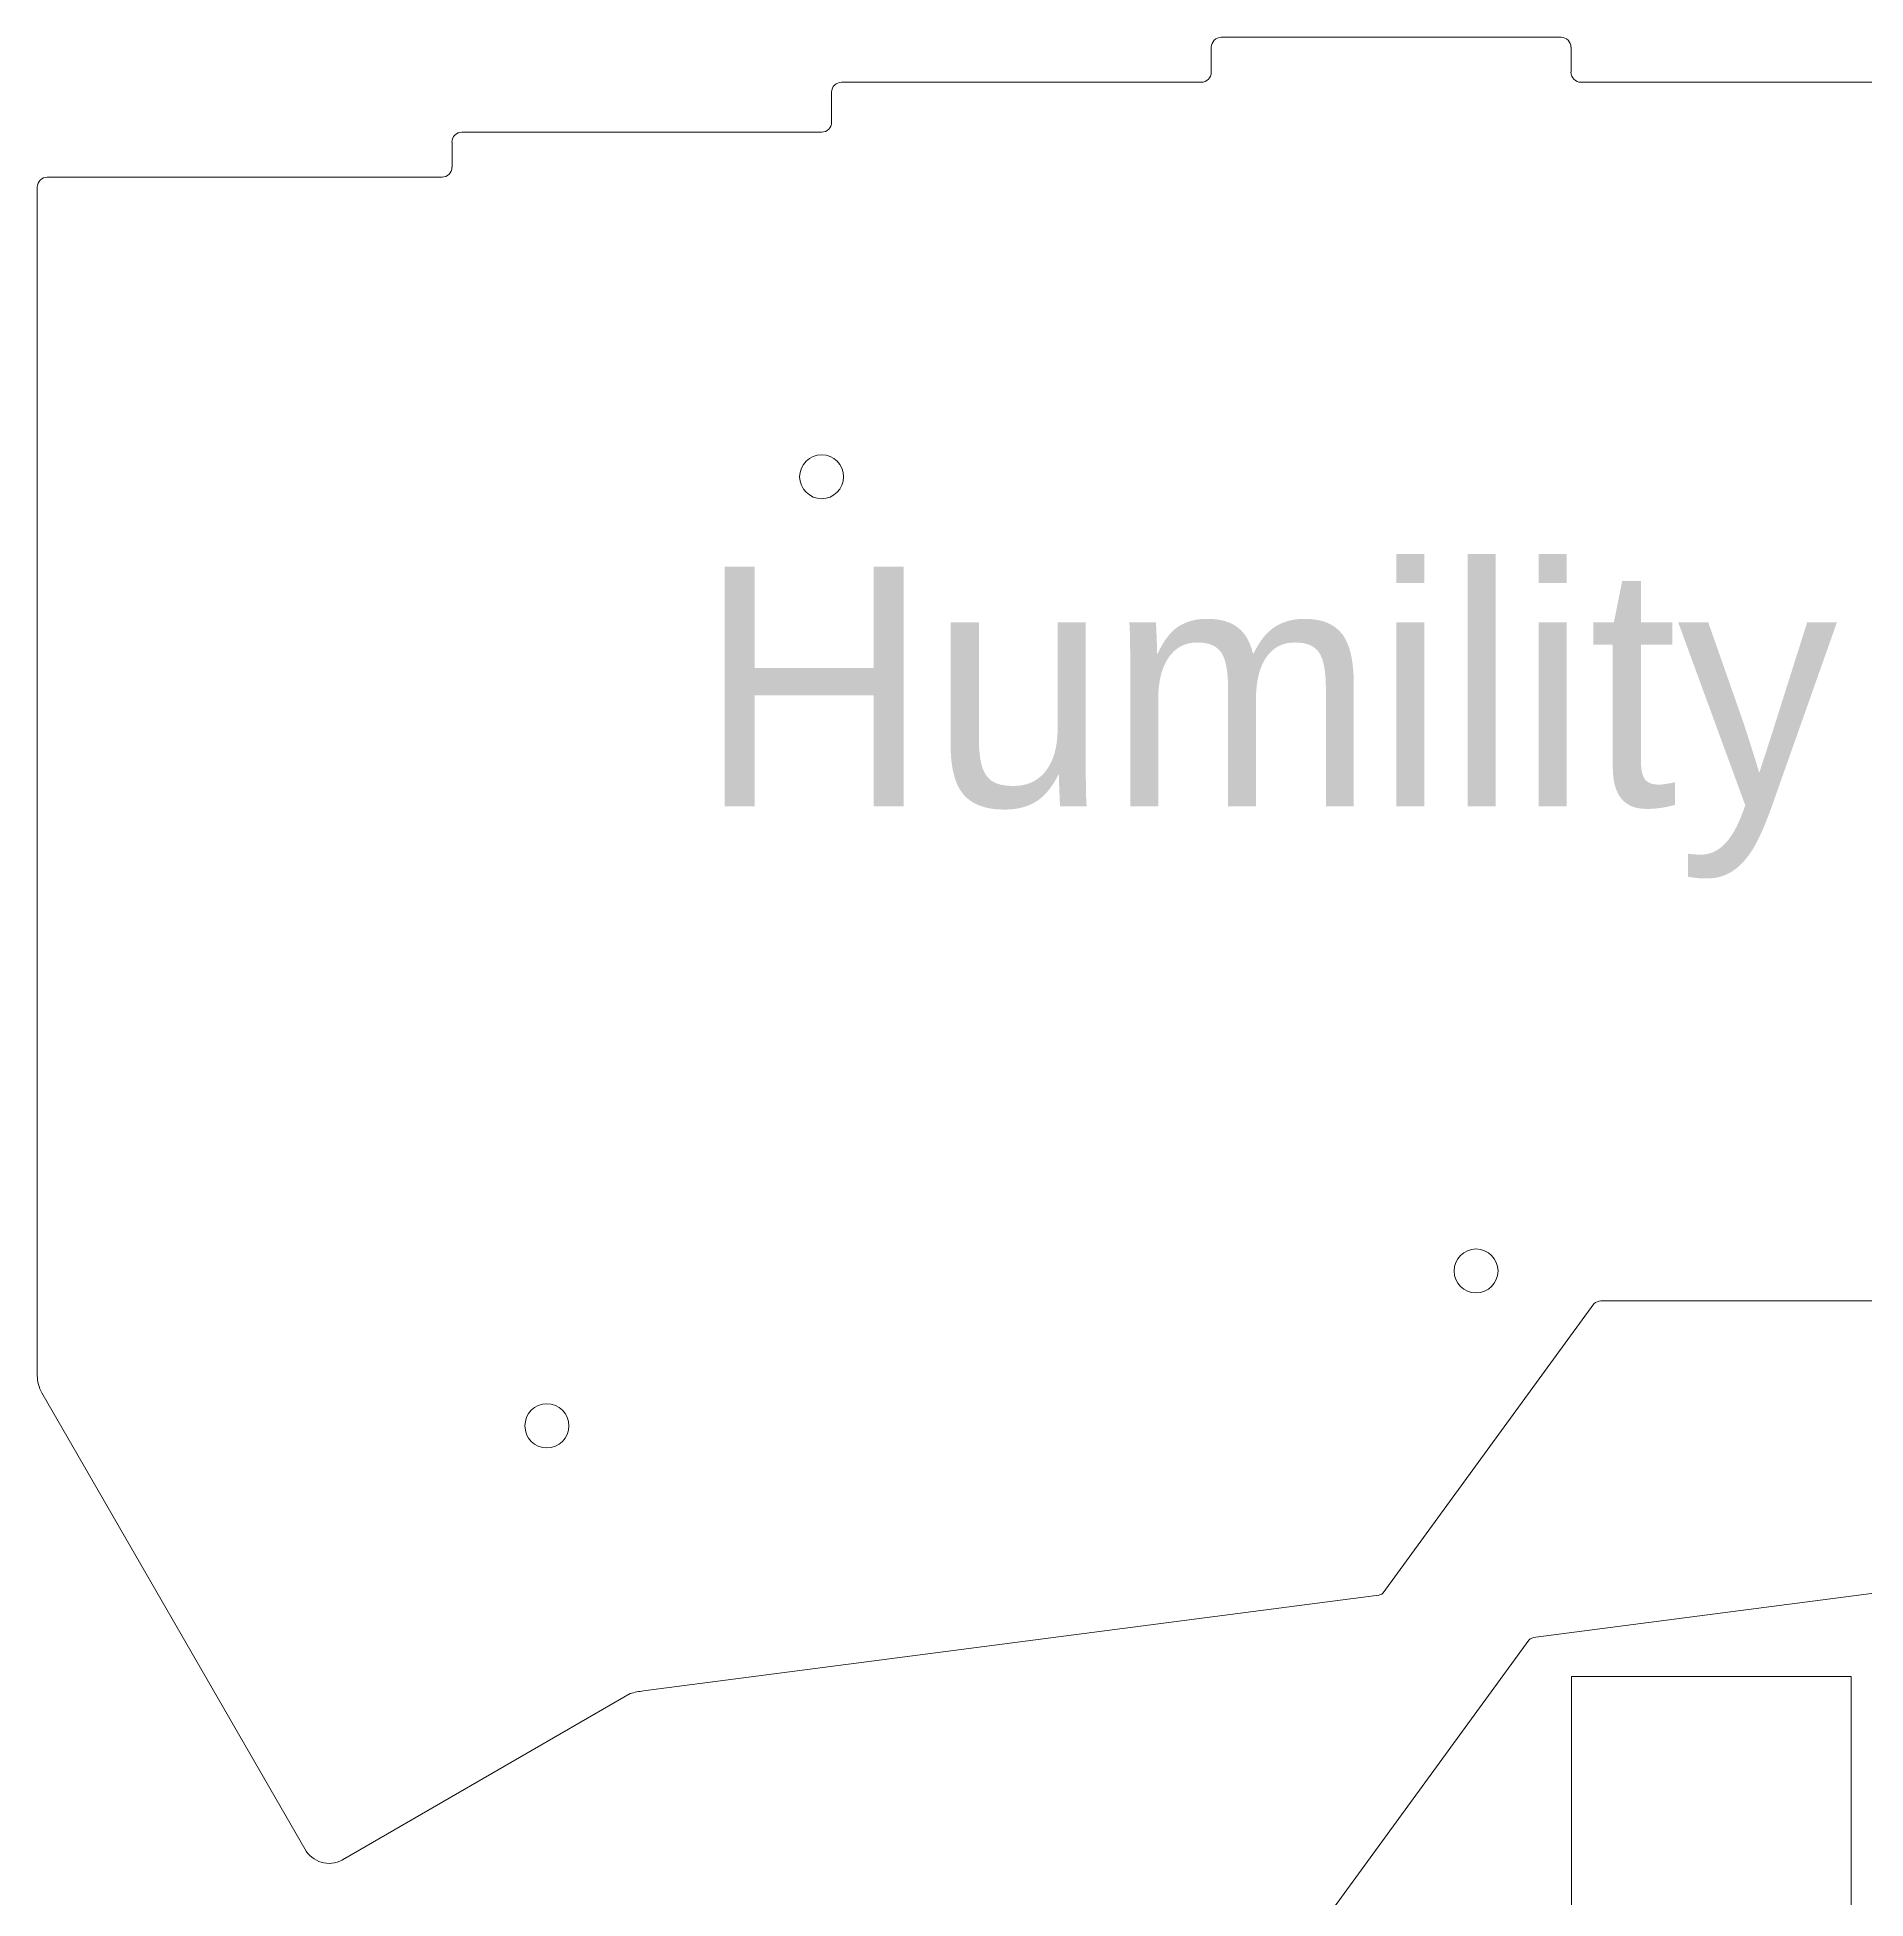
# Model space of a CAD drawing. Header units: millimetres. Extents: x -142 to 140, y -60 to 98.
# Drawn here: x -4.7 to 86.8, y 5.2 to 98.3 of the extents above; entities that cross this region are included whole.
import ezdxf

# ---------------------------------------------------------------- set-up
doc = ezdxf.new("R2010")
doc.units = ezdxf.units.MM
doc.header["$MEASUREMENT"] = 0
doc.layers.add('カット1(R255G0B0)', color=7, linetype='Continuous', lineweight=0)
doc.layers.add('彫刻パス', color=7, linetype='Continuous', lineweight=0)

# ---------------------------------------------------------------- blocks, each defined once
blk = doc.blocks.new('Block_3')
at = {"layer": 'カット1(R255G0B0)', "color": 5, "lineweight": 0, "true_color": 0x0000ff}
for points in [[(70.268, 18.248), (70.268, 18.248), (106.938, 23.018), (106.938, 23.018)], [(59.372, 3.643), (59.372, 3.643), (69.915, 18.1), (69.915, 18.1)], [(69.915, 18.102), (70.009, 18.196), (70.136, 18.249), (70.269, 18.249)]]:
    blk.add_open_spline(points, degree=3, dxfattribs=at)
blk = doc.blocks.new('Block_2')
at = {"layer": 'カット1(R255G0B0)', "color": 1, "lineweight": 0, "true_color": 0xff0000}
blk.add_lwpolyline([(86.048, 16.278), (72.048, 16.278), (72.048, 2.278), (86.048, 2.278)], close=True, dxfattribs=at)
at = {"layer": 'カット1(R255G0B0)'}
blk.add_blockref('Block_3', (0, 0), dxfattribs=at)
blk = doc.blocks.new('Block_5')
at = {"layer": 'カット1(R255G0B0)', "color": 5, "lineweight": 0, "true_color": 0x0000ff}
for points in [[(54.03, 97.829), (54.03, 98.106), (54.254, 98.329), (54.53, 98.33), (54.53, 98.33), (54.53, 98.33), (54.53, 98.33)], [(71.53, 98.33), (71.806, 98.329), (72.03, 98.106), (72.03, 97.829), (72.03, 97.829), (72.03, 97.829), (72.03, 97.829)], [(54.03, 96.579), (54.03, 96.303), (53.806, 96.079), (53.53, 96.079), (53.53, 96.079), (53.53, 96.079), (53.53, 96.079)], [(72.53, 96.079), (72.254, 96.079), (72.03, 96.303), (72.03, 96.579), (72.03, 96.579), (72.03, 96.579), (72.03, 96.579)], [(16.03, 91.829), (16.03, 91.553), (15.807, 91.329), (15.53, 91.329), (15.53, 91.329), (15.53, 91.329), (15.53, 91.329)], [(10.661, 7.169), (10.026, 6.74), (9.164, 6.908), (8.736, 7.543), (8.735, 7.545), (8.734, 7.546), (8.733, 7.548)]]:
    blk.add_open_spline(points, degree=3, knots=[0, 0, 0, 0, 1, 1, 1, 2, 2, 2, 2], dxfattribs=at)
for points in [[(54.031, 96.581), (54.031, 96.581), (54.031, 97.831), (54.031, 97.831)], [(54.531, 98.331), (54.531, 98.331), (71.531, 98.331), (71.531, 98.331)], [(72.032, 97.831), (72.032, 97.831), (72.032, 96.581), (72.032, 96.581)], [(35.03, 95.579), (35.03, 95.856), (35.254, 96.079), (35.53, 96.079)], [(35.532, 96.081), (35.532, 96.081), (53.531, 96.081), (53.531, 96.081)], [(72.532, 96.081), (72.532, 96.081), (90.531, 96.081), (90.531, 96.081)], [(35.032, 94.082), (35.032, 94.082), (35.032, 95.58), (35.032, 95.58)], [(16.03, 93.079), (16.03, 93.355), (16.254, 93.579), (16.53, 93.579)], [(16.53, 93.582), (16.53, 93.582), (34.531, 93.582), (34.531, 93.582)], [(35.03, 94.079), (35.03, 93.803), (34.806, 93.579), (34.53, 93.579)], [(16.033, 93.081), (16.033, 93.081), (16.033, 91.831), (16.033, 91.831)], [(-4.72, 90.829), (-4.72, 91.105), (-4.496, 91.329), (-4.22, 91.329)], [(-4.219, 91.331), (-4.219, 91.331), (15.532, 91.331), (15.532, 91.331)], [(-4.719, 90.831), (-4.719, 90.831), (-4.719, 31.357), (-4.719, 31.357)], [(73.177, 34.936), (73.177, 34.936), (62.634, 20.478), (62.634, 20.478)], [(73.177, 34.933), (73.27, 35.027), (73.398, 35.079), (73.53, 35.08)], [(73.53, 35.08), (73.53, 35.08), (128.532, 35.08), (128.532, 35.08)], [(-4.493, 30.482), (-4.645, 30.747), (-4.724, 31.048), (-4.72, 31.354)], [(8.735, 7.549), (8.735, 7.549), (-4.493, 30.48), (-4.493, 30.48)], [(62.281, 20.331), (62.281, 20.331), (25.611, 15.56), (25.611, 15.56)], [(62.634, 20.476), (62.54, 20.382), (62.413, 20.329), (62.28, 20.33)], [(24.956, 15.431), (24.956, 15.431), (10.663, 7.171), (10.663, 7.171)], [(24.955, 15.43), (25.168, 15.494), (25.388, 15.537), (25.61, 15.559)]]:
    blk.add_open_spline(points, degree=3, dxfattribs=at)
blk = doc.blocks.new('Block_4')
at = {"layer": 'カット1(R255G0B0)', "color": 1, "lineweight": 0, "true_color": 0xff0000}
for centre in [(34.53, 76.332), (67.28, 36.582), (20.78, 28.832)]:
    blk.add_circle(centre, 1.1, dxfattribs=at)
at = {"layer": 'カット1(R255G0B0)'}
blk.add_blockref('Block_5', (0, 0), dxfattribs=at)

msp = doc.modelspace()

# ---------------------------------------------------------------- block references
at = {"layer": 'カット1(R255G0B0)'}
for name in ['Block_4', 'Block_2']:
    msp.add_blockref(name, (0, 0), dxfattribs=at)

# ---------------------------------------------------------------- texts
at = {"layer": '彫刻パス', "insert": (28.367, 56.228), "char_height": 0.2, "attachment_point": 7}
msp.add_mtext('\\C18;\\c0;\\FCopperplate Gothic Light|b0|i0|c1;\\H11.988800;\\W1.000000;Humility', dxfattribs=at)

doc.saveas('drawing.dxf')
